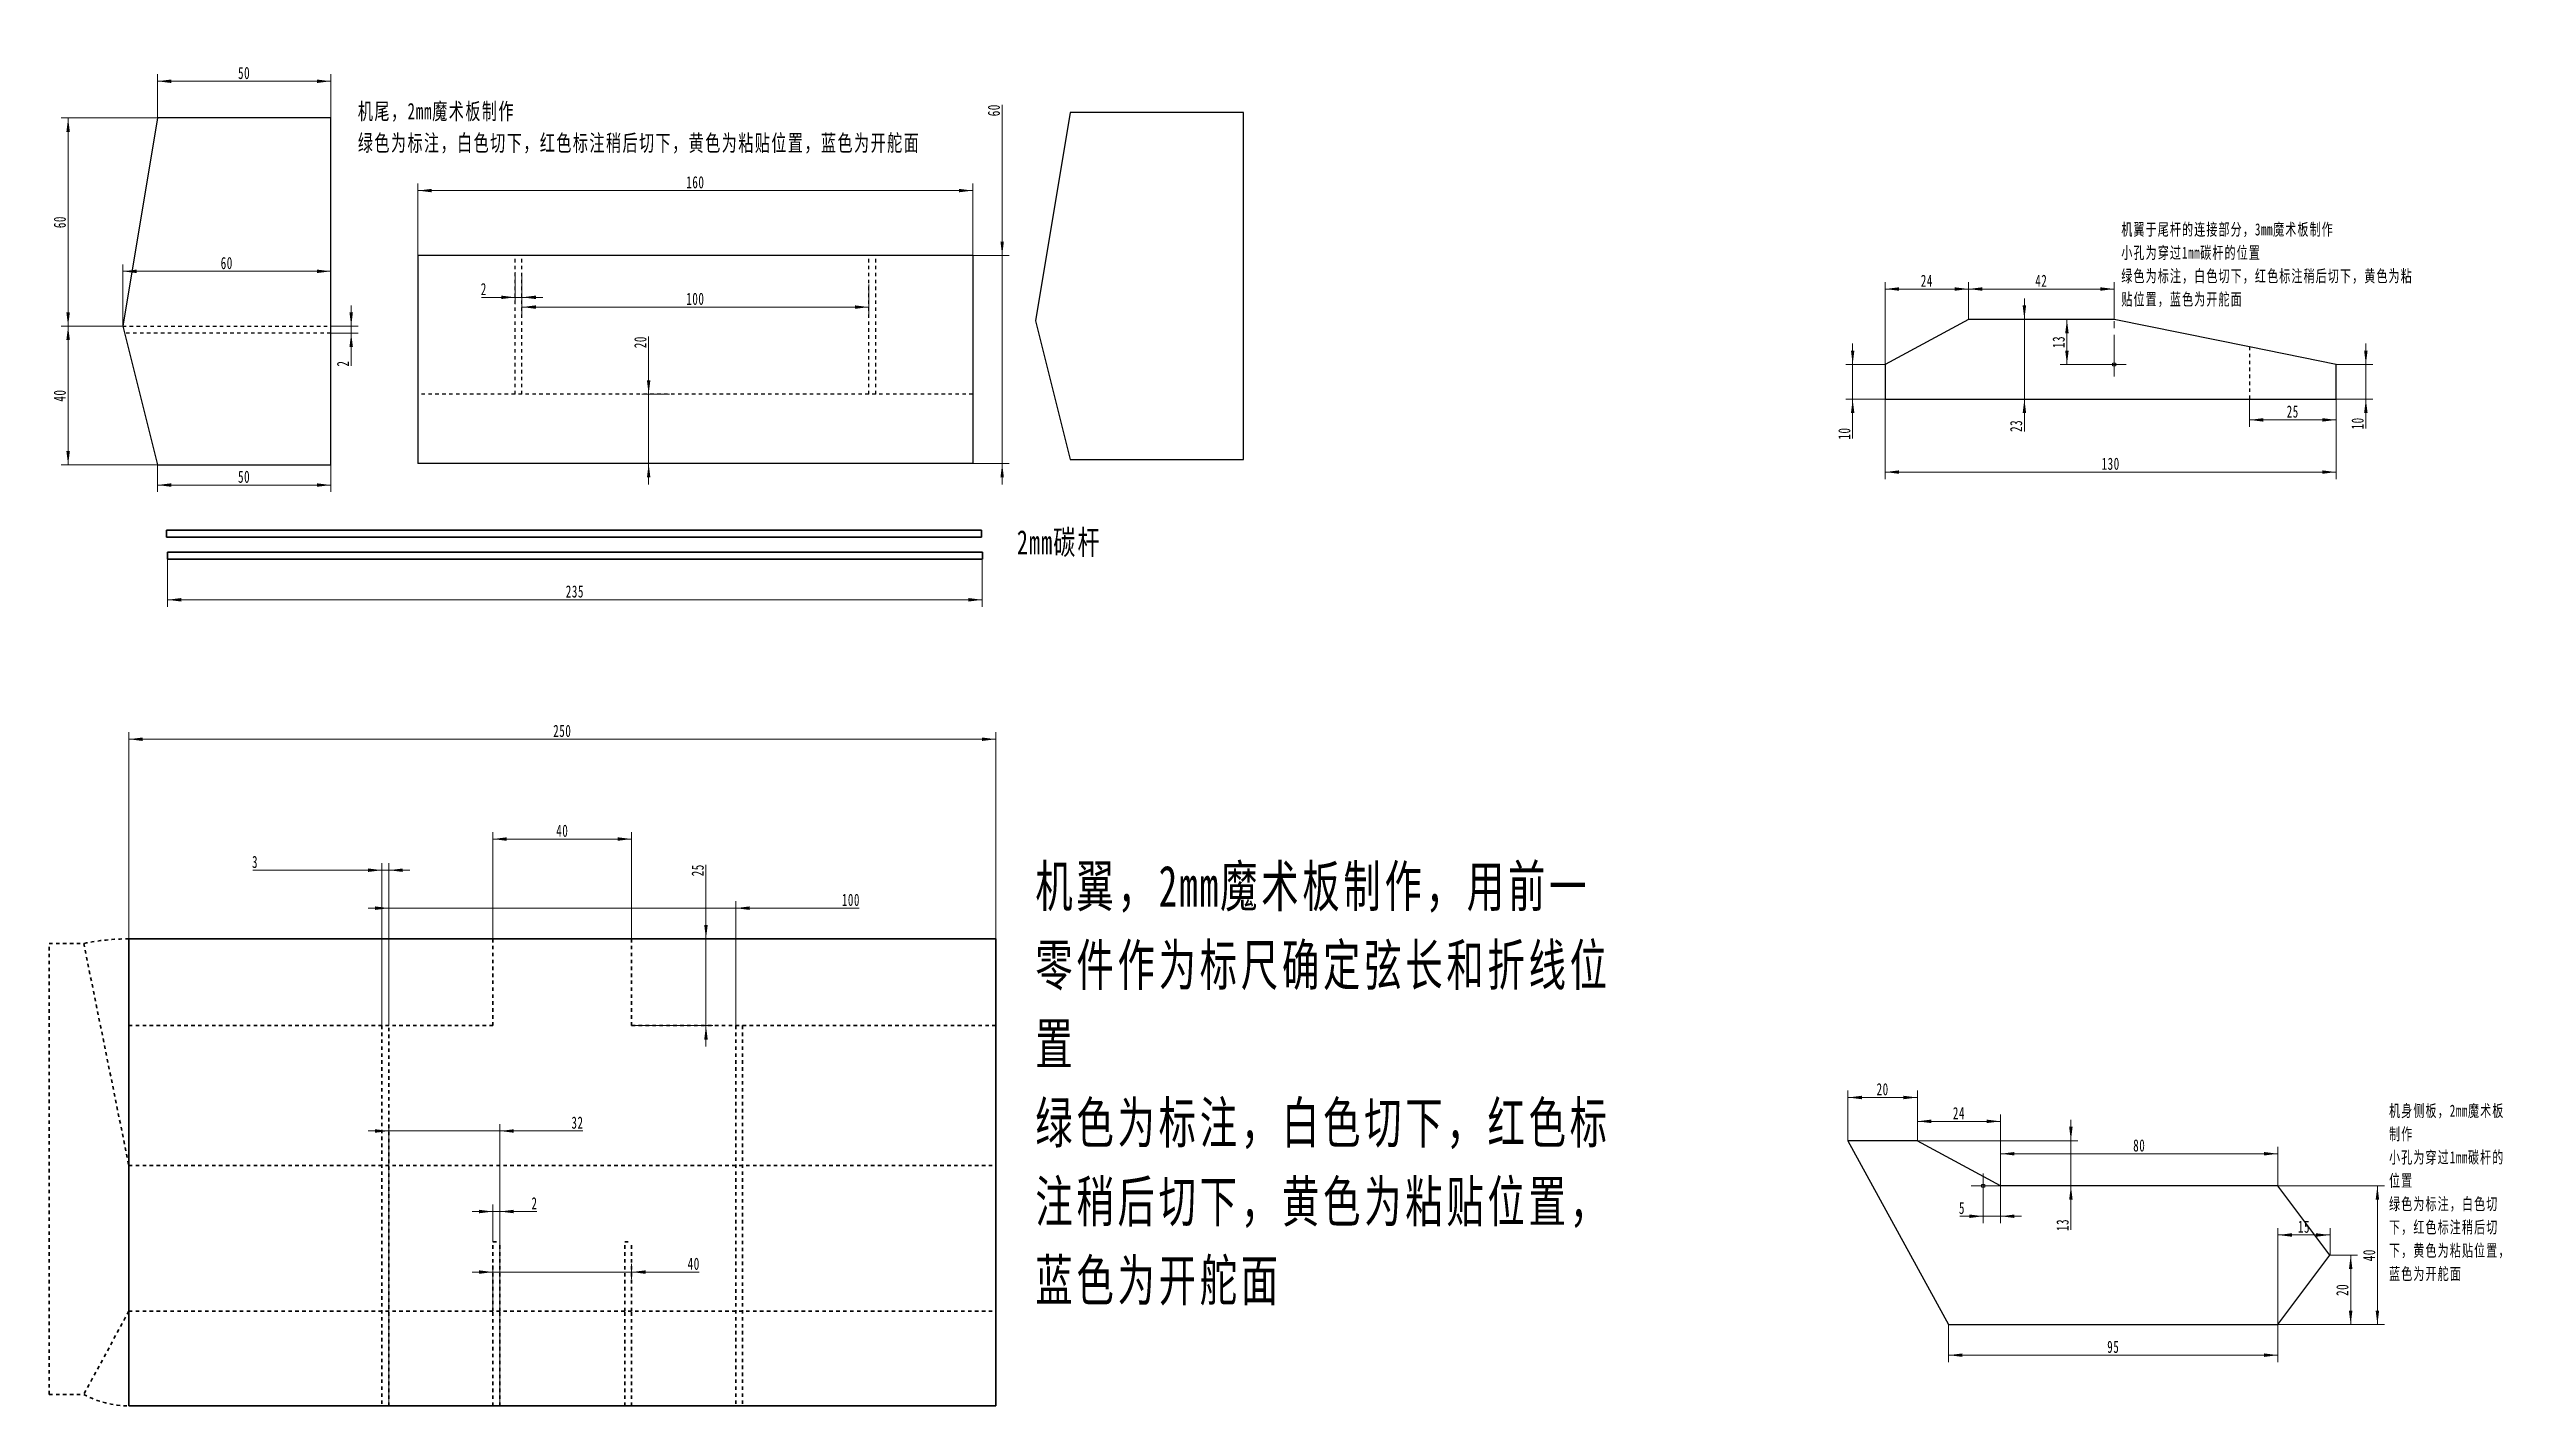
# Model space of a CAD drawing. Header units: millimetres. Extents: x 0 to 708, y 0 to 391.
import ezdxf

# ---------------------------------------------------------------- set-up
doc = ezdxf.new("R2010")
doc.units = ezdxf.units.MM
doc.linetypes.add('点画线', pattern=[18, 12, -2, 2, -2])
doc.linetypes.add('虚线', pattern=[2, 1, -1])
doc.layers.get('0').update_dxf_attribs({"lineweight": 35})
for name, color, linetype, lineweight in [('中心线层', 1, '点画线', 18), ('尺寸线层', 3, 'Continuous', 18), ('粗实线层', 7, 'Continuous', 35)]:
    doc.layers.add(name, color=color, linetype=linetype, lineweight=lineweight)
doc.styles.add('TitleStyle', font='', dxfattribs={"width": 0.667})
doc.styles.add('标准', font='', dxfattribs={"width": 0.667})
doc.styles.get('TitleStyle').set_extended_font_data('宋体')
doc.styles.get('标准').set_extended_font_data('宋体')
doc.dimstyles.new('标准', dxfattribs={"dimtxt": 3.5, "dimasz": 4, "dimexe": 2, "dimexo": 0, "dimtad": 1, "dimdsep": 46, "dimtxsty": '标准', "dimblk": '_CAXARROW', "dimcen": 0, "dimdle": 6, "dimazin": 2, "dimtfac": 0.707107, "dimtdec": 3, "dimtmove": 2, "dimatfit": 3, "dimfxl": 1, "dimfrac": 2, "dimtolj": 1, "dimarcsym": 1})

# ---------------------------------------------------------------- blocks, each defined once
blk = doc.blocks.new('*X2')
at = {"layer": '尺寸线层', "linetype": 'Continuous'}
for points in [[(23, 192.14), (27, 192.64), (27, 191.64)], [(273, 192.14), (269, 192.64), (269, 191.64)]]:
    blk.add_hatch(color=0, dxfattribs=at).paths.add_polyline_path(points, flags=0)
at = {"layer": '尺寸线层', "color": 0, "linetype": 'Continuous'}
for p, q in [((23, 134.6), (23, 194.14)), ((23, 192.14), (273, 192.14)), ((273, 134.6), (273, 194.14))]:
    blk.add_line(p, q, dxfattribs=at)
at = {"layer": '尺寸线层', "color": 0, "insert": (148, 194.52), "char_height": 3.5, "width": 10.0057, "attachment_point": 5, "line_spacing_factor": 1.15057, "style": '标准'}
blk.add_mtext('\\T1.1;250', dxfattribs=at)
blk = doc.blocks.new('_CAXARROW')
blk.add_hatch(color=0).paths.add_polyline_path([(0, 0), (-1, 0.125), (-1, -0.125)], flags=0)
blk = doc.blocks.new('*X3')
at = {"layer": '尺寸线层', "linetype": 'Continuous'}
for points in [[(128, 163.37), (132, 163.87), (132, 162.87)], [(168, 163.37), (164, 163.87), (164, 162.87)]]:
    blk.add_hatch(color=0, dxfattribs=at).paths.add_polyline_path(points, flags=0)
at = {"layer": '尺寸线层', "color": 0, "linetype": 'Continuous'}
for p, q in [((128, 134.6), (128, 165.37)), ((128, 163.37), (168, 163.37)), ((168, 134.6), (168, 165.37))]:
    blk.add_line(p, q, dxfattribs=at)
at = {"layer": '尺寸线层', "color": 0, "insert": (148, 165.75), "char_height": 3.5, "width": 7, "attachment_point": 5, "line_spacing_factor": 1.15057, "style": '标准'}
blk.add_mtext('\\T1.1;40', dxfattribs=at)
blk = doc.blocks.new('*X4')
at = {"layer": '尺寸线层', "linetype": 'Continuous'}
for points in [[(189.43, 134.6), (188.93, 138.6), (189.93, 138.6)], [(189.43, 109.6), (188.93, 105.6), (189.93, 105.6)]]:
    blk.add_hatch(color=0, dxfattribs=at).paths.add_polyline_path(points, flags=0)
at = {"layer": '尺寸线层', "color": 0, "linetype": 'Continuous'}
for p, q in [((189.43, 103.6), (189.43, 155.95)), ((168, 134.6), (191.43, 134.6)), ((168, 109.6), (191.43, 109.6))]:
    blk.add_line(p, q, dxfattribs=at)
at = {"layer": '尺寸线层', "color": 0, "insert": (187.06, 154.39), "char_height": 3.5, "width": 7, "attachment_point": 5, "rotation": 90, "line_spacing_factor": 1.15057, "style": '标准'}
blk.add_mtext('\\T1.1;25', dxfattribs=at)
blk = doc.blocks.new('*X5')
at = {"layer": '尺寸线层', "linetype": 'Continuous'}
for points in [[(98, 143.45), (94, 143.95), (94, 142.95)], [(198, 143.45), (202, 143.95), (202, 142.95)]]:
    blk.add_hatch(color=0, dxfattribs=at).paths.add_polyline_path(points, flags=0)
at = {"layer": '尺寸线层', "color": 0, "linetype": 'Continuous'}
for p, q in [((92, 143.45), (233.62, 143.45)), ((98, 109.6), (98, 145.45)), ((198, 109.6), (198, 145.45))]:
    blk.add_line(p, q, dxfattribs=at)
at = {"layer": '尺寸线层', "color": 0, "insert": (231.22, 145.83), "char_height": 3.5, "width": 9.5884, "attachment_point": 5, "line_spacing_factor": 1.15057, "style": '标准'}
blk.add_mtext('\\T1.1;100', dxfattribs=at)
blk = doc.blocks.new('*X6')
at = {"layer": '尺寸线层', "linetype": 'Continuous'}
for points in [[(96, 154.39), (92, 153.89), (92, 154.89)], [(98, 154.39), (102, 153.89), (102, 154.89)]]:
    blk.add_hatch(color=0, dxfattribs=at).paths.add_polyline_path(points, flags=0)
at = {"layer": '尺寸线层', "color": 0, "linetype": 'Continuous'}
for p, q in [((96, 109.6), (96, 156.39)), ((98, 109.6), (98, 156.39)), ((104, 154.39), (58.75, 154.39))]:
    blk.add_line(p, q, dxfattribs=at)
at = {"layer": '尺寸线层', "color": 0, "insert": (59.39, 156.76), "char_height": 3.5, "width": 7, "attachment_point": 5, "line_spacing_factor": 1.15057, "style": '标准'}
blk.add_mtext('\\T1.1;3', dxfattribs=at)
blk = doc.blocks.new('*X7')
at = {"layer": '尺寸线层', "color": 0, "lineweight": -2, "line_spacing_factor": 1.15057}
for s, insert, char_height, width, attachment_point, style in [('\\T1.3; ', (24.32, 0), 5, 100.8577, 2, 'TitleStyle'), ('\\T1.1;机翼，2mm魔术板制作，用前一零件作为标尺确定弦长和折线位置\\P绿色为标注，白色切下，红色标注稍后切下，黄色为粘贴位置，蓝色为开舵面', (0, -11.39), 3.5, 50.4288, 1, '标准')]:
    blk.add_mtext(s, dxfattribs=dict(at, insert=insert, char_height=char_height, width=width, attachment_point=attachment_point, style=style))
blk = doc.blocks.new('*X8')
at = {"layer": '尺寸线层', "linetype": 'Continuous'}
for points in [[(98, 79.23), (94, 79.73), (94, 78.73)], [(130, 79.23), (134, 79.73), (134, 78.73)]]:
    blk.add_hatch(color=0, dxfattribs=at).paths.add_polyline_path(points, flags=0)
at = {"layer": '尺寸线层', "color": 0, "linetype": 'Continuous'}
for p, q in [((92, 79.23), (153.93, 79.23)), ((98, 0), (98, 81.23)), ((130, 0), (130, 81.23))]:
    blk.add_line(p, q, dxfattribs=at)
at = {"layer": '尺寸线层', "color": 0, "insert": (152.38, 81.61), "char_height": 3.5, "width": 7, "attachment_point": 5, "line_spacing_factor": 1.15057, "style": '标准'}
blk.add_mtext('\\T1.1;32', dxfattribs=at)
blk = doc.blocks.new('*X9')
at = {"layer": '尺寸线层', "linetype": 'Continuous'}
for points in [[(128, 56.02), (124, 56.52), (124, 55.52)], [(130, 56.02), (134, 56.52), (134, 55.52)]]:
    blk.add_hatch(color=0, dxfattribs=at).paths.add_polyline_path(points, flags=0)
at = {"layer": '尺寸线层', "color": 0, "linetype": 'Continuous'}
for p, q in [((128, 47.29), (128, 58.02)), ((130, 47.29), (130, 58.02)), ((122, 56.02), (140.64, 56.02))]:
    blk.add_line(p, q, dxfattribs=at)
at = {"layer": '尺寸线层', "color": 0, "insert": (139.99, 58.39), "char_height": 3.5, "width": 7, "attachment_point": 5, "line_spacing_factor": 1.15057, "style": '标准'}
blk.add_mtext('\\T1.1;2', dxfattribs=at)
blk = doc.blocks.new('*X10')
at = {"layer": '尺寸线层', "linetype": 'Continuous'}
for points in [[(128, 38.57), (124, 39.07), (124, 38.07)], [(168, 38.57), (172, 39.07), (172, 38.07)]]:
    blk.add_hatch(color=0, dxfattribs=at).paths.add_polyline_path(points, flags=0)
at = {"layer": '尺寸线层', "color": 0, "linetype": 'Continuous'}
for p, q in [((122, 38.57), (187.51, 38.57)), ((128, 27.29), (128, 40.57)), ((168, 40.92), (168, 36.57))]:
    blk.add_line(p, q, dxfattribs=at)
at = {"layer": '尺寸线层', "color": 0, "insert": (185.9, 40.95), "char_height": 3.5, "width": 7, "attachment_point": 5, "line_spacing_factor": 1.15057, "style": '标准'}
blk.add_mtext('\\T1.1;40', dxfattribs=at)
blk = doc.blocks.new('*X11')
at = {"layer": '尺寸线层', "linetype": 'Continuous'}
for points in [[(21.24, 327), (25.24, 326.5), (25.24, 327.5)], [(81.24, 327), (77.24, 326.5), (77.24, 327.5)]]:
    blk.add_hatch(color=0, dxfattribs=at).paths.add_polyline_path(points, flags=0)
at = {"layer": '尺寸线层', "color": 0, "linetype": 'Continuous'}
for p, q in [((21.24, 311.19), (21.24, 329)), ((81.24, 327), (21.24, 327)), ((81.24, 314.61), (81.24, 329))]:
    blk.add_line(p, q, dxfattribs=at)
at = {"layer": '尺寸线层', "color": 0, "insert": (51.24, 329.37), "char_height": 3.5, "width": 7, "attachment_point": 5, "line_spacing_factor": 1.15057, "style": '标准'}
blk.add_mtext('\\T1.1;60', dxfattribs=at)
blk = doc.blocks.new('*X12')
at = {"layer": '尺寸线层', "linetype": 'Continuous'}
for points in [[(31.24, 381.78), (35.24, 381.28), (35.24, 382.28)], [(81.24, 381.78), (77.24, 381.28), (77.24, 382.28)]]:
    blk.add_hatch(color=0, dxfattribs=at).paths.add_polyline_path(points, flags=0)
at = {"layer": '尺寸线层', "color": 0, "linetype": 'Continuous'}
for p, q in [((31.24, 371.19), (31.24, 383.78)), ((81.24, 371.19), (81.24, 383.78)), ((81.24, 381.78), (31.24, 381.78))]:
    blk.add_line(p, q, dxfattribs=at)
at = {"layer": '尺寸线层', "color": 0, "insert": (56.24, 384.15), "char_height": 3.5, "width": 7, "attachment_point": 5, "line_spacing_factor": 1.15057, "style": '标准'}
blk.add_mtext('\\T1.1;50', dxfattribs=at)
blk = doc.blocks.new('*X13')
at = {"layer": '尺寸线层', "linetype": 'Continuous'}
for points in [[(31.24, 265.4), (35.24, 265.9), (35.24, 264.9)], [(81.24, 265.4), (77.24, 265.9), (77.24, 264.9)]]:
    blk.add_hatch(color=0, dxfattribs=at).paths.add_polyline_path(points, flags=0)
at = {"layer": '尺寸线层', "color": 0, "linetype": 'Continuous'}
for p, q in [((31.24, 271.19), (31.24, 263.4)), ((81.24, 271.19), (81.24, 263.4)), ((31.24, 265.4), (81.24, 265.4))]:
    blk.add_line(p, q, dxfattribs=at)
at = {"layer": '尺寸线层', "color": 0, "insert": (56.24, 267.77), "char_height": 3.5, "width": 7, "attachment_point": 5, "line_spacing_factor": 1.15057, "style": '标准'}
blk.add_mtext('\\T1.1;50', dxfattribs=at)
blk = doc.blocks.new('*X14')
at = {"layer": '尺寸线层', "linetype": 'Continuous'}
for points in [[(5.49, 311.19), (4.99, 307.19), (5.99, 307.19)], [(5.49, 271.19), (4.99, 275.19), (5.99, 275.19)]]:
    blk.add_hatch(color=0, dxfattribs=at).paths.add_polyline_path(points, flags=0)
at = {"layer": '尺寸线层', "color": 0, "linetype": 'Continuous'}
for p, q in [((21.24, 311.19), (3.49, 311.19)), ((5.49, 271.19), (5.49, 311.19)), ((81.24, 271.19), (3.49, 271.19))]:
    blk.add_line(p, q, dxfattribs=at)
at = {"layer": '尺寸线层', "color": 0, "insert": (3.11, 291.19), "char_height": 3.5, "width": 7, "attachment_point": 5, "rotation": 90, "line_spacing_factor": 1.15057, "style": '标准'}
blk.add_mtext('\\T1.1;40', dxfattribs=at)
blk = doc.blocks.new('*X15')
at = {"layer": '尺寸线层', "linetype": 'Continuous'}
for points in [[(5.49, 371.19), (5.99, 367.19), (4.99, 367.19)], [(5.49, 311.19), (5.99, 315.19), (4.99, 315.19)]]:
    blk.add_hatch(color=0, dxfattribs=at).paths.add_polyline_path(points, flags=0)
at = {"layer": '尺寸线层', "color": 0, "linetype": 'Continuous'}
for p, q in [((31.24, 371.19), (3.49, 371.19)), ((5.49, 371.19), (5.49, 311.19)), ((21.24, 311.19), (3.49, 311.19))]:
    blk.add_line(p, q, dxfattribs=at)
at = {"layer": '尺寸线层', "color": 0, "insert": (3.11, 341.19), "char_height": 3.5, "width": 7, "attachment_point": 5, "rotation": 90, "line_spacing_factor": 1.15057, "style": '标准'}
blk.add_mtext('\\T1.1;60', dxfattribs=at)
blk = doc.blocks.new('*X16')
at = {"layer": '尺寸线层', "linetype": 'Continuous'}
for points in [[(106.37, 350.27), (110.37, 349.77), (110.37, 350.77)], [(266.37, 350.27), (262.37, 349.77), (262.37, 350.77)]]:
    blk.add_hatch(color=0, dxfattribs=at).paths.add_polyline_path(points, flags=0)
at = {"layer": '尺寸线层', "color": 0, "linetype": 'Continuous'}
for p, q in [((106.37, 331.58), (106.37, 352.27)), ((266.37, 350.27), (106.37, 350.27)), ((266.37, 331.58), (266.37, 352.27))]:
    blk.add_line(p, q, dxfattribs=at)
at = {"layer": '尺寸线层', "color": 0, "insert": (186.37, 352.65), "char_height": 3.5, "width": 9.5884, "attachment_point": 5, "line_spacing_factor": 1.15057, "style": '标准'}
blk.add_mtext('\\T1.1;160', dxfattribs=at)
blk = doc.blocks.new('*X17')
at = {"layer": '尺寸线层', "linetype": 'Continuous'}
for points in [[(274.84, 331.58), (275.34, 335.58), (274.34, 335.58)], [(274.84, 271.58), (275.34, 267.58), (274.34, 267.58)]]:
    blk.add_hatch(color=0, dxfattribs=at).paths.add_polyline_path(points, flags=0)
at = {"layer": '尺寸线层', "color": 0, "linetype": 'Continuous'}
for p, q in [((274.84, 375.03), (274.84, 265.58)), ((188.51, 331.58), (276.84, 331.58)), ((191.12, 271.58), (276.84, 271.58))]:
    blk.add_line(p, q, dxfattribs=at)
at = {"layer": '尺寸线层', "color": 0, "insert": (272.46, 373.44), "char_height": 3.5, "width": 7, "attachment_point": 5, "rotation": 90, "line_spacing_factor": 1.15057, "style": '标准'}
blk.add_mtext('\\T1.1;60', dxfattribs=at)
blk = doc.blocks.new('*X18')
at = {"layer": '尺寸线层', "linetype": 'Continuous'}
for points in [[(172.9, 291.58), (173.4, 295.58), (172.4, 295.58)], [(172.9, 271.58), (173.4, 267.58), (172.4, 267.58)]]:
    blk.add_hatch(color=0, dxfattribs=at).paths.add_polyline_path(points, flags=0)
at = {"layer": '尺寸线层', "color": 0, "linetype": 'Continuous'}
for p, q in [((172.9, 308.17), (172.9, 265.58)), ((178.88, 291.58), (170.9, 291.58)), ((170.55, 271.58), (174.9, 271.58))]:
    blk.add_line(p, q, dxfattribs=at)
at = {"layer": '尺寸线层', "color": 0, "insert": (170.52, 306.59), "char_height": 3.5, "width": 7, "attachment_point": 5, "rotation": 90, "line_spacing_factor": 1.15057, "style": '标准'}
blk.add_mtext('\\T1.1;20', dxfattribs=at)
blk = doc.blocks.new('*X19')
at = {"layer": '尺寸线层', "linetype": 'Continuous'}
for points in [[(34.12, 232.33), (38.12, 232.83), (38.12, 231.83)], [(269.12, 232.33), (265.12, 232.83), (265.12, 231.83)]]:
    blk.add_hatch(color=0, dxfattribs=at).paths.add_polyline_path(points, flags=0)
at = {"layer": '尺寸线层', "color": 0, "linetype": 'Continuous'}
for p, q in [((34.12, 244.05), (34.12, 230.33)), ((269.12, 244.05), (269.12, 230.33)), ((34.12, 232.33), (269.12, 232.33))]:
    blk.add_line(p, q, dxfattribs=at)
at = {"layer": '尺寸线层', "color": 0, "insert": (151.62, 234.71), "char_height": 3.5, "width": 9.9275, "attachment_point": 5, "line_spacing_factor": 1.15057, "style": '标准'}
blk.add_mtext('\\T1.1;235', dxfattribs=at)
blk = doc.blocks.new('*X20')
at = {"layer": '尺寸线层', "linetype": 'Continuous'}
for points in [[(136.37, 316.69), (140.37, 317.19), (140.37, 316.19)], [(236.37, 316.69), (232.37, 317.19), (232.37, 316.19)]]:
    blk.add_hatch(color=0, dxfattribs=at).paths.add_polyline_path(points, flags=0)
at = {"layer": '尺寸线层', "color": 0, "linetype": 'Continuous'}
for p, q in [((136.37, 319.68), (136.37, 314.69)), ((236.37, 323.19), (236.37, 314.69)), ((136.37, 316.69), (236.37, 316.69))]:
    blk.add_line(p, q, dxfattribs=at)
at = {"layer": '尺寸线层', "color": 0, "insert": (186.37, 319.06), "char_height": 3.5, "width": 9.5884, "attachment_point": 5, "line_spacing_factor": 1.15057, "style": '标准'}
blk.add_mtext('\\T1.1;100', dxfattribs=at)
blk = doc.blocks.new('*X21')
at = {"layer": '尺寸线层', "linetype": 'Continuous'}
for points in [[(134.37, 319.5), (130.37, 320), (130.37, 319)], [(136.37, 319.5), (140.37, 320), (140.37, 319)]]:
    blk.add_hatch(color=0, dxfattribs=at).paths.add_polyline_path(points, flags=0)
at = {"layer": '尺寸线层', "color": 0, "linetype": 'Continuous'}
for p, q in [((134.37, 326.79), (134.37, 317.5)), ((136.37, 326.27), (136.37, 317.5)), ((124.73, 319.5), (142.37, 319.5))]:
    blk.add_line(p, q, dxfattribs=at)
at = {"layer": '尺寸线层', "color": 0, "insert": (125.37, 321.88), "char_height": 3.5, "width": 7, "attachment_point": 5, "line_spacing_factor": 1.15057, "style": '标准'}
blk.add_mtext('\\T1.1;2', dxfattribs=at)
blk = doc.blocks.new('*X22')
at = {"layer": '尺寸线层', "color": 0, "lineweight": -2, "line_spacing_factor": 1.15057}
for s, insert, char_height, width, attachment_point, style in [('\\T1.3; ', (59.36, 0), 5, 632.6563, 2, 'TitleStyle'), ('\\T1.1;机尾，2mm魔术板制作\\P绿色为标注，白色切下，红色标注稍后切下，黄色为粘贴位置，蓝色为开舵面', (0, -11.39), 3.5, 316.3281, 1, '标准')]:
    blk.add_mtext(s, dxfattribs=dict(at, insert=insert, char_height=char_height, width=width, attachment_point=attachment_point, style=style))
blk = doc.blocks.new('*X23')
at = {"layer": '尺寸线层', "linetype": 'Continuous'}
for points in [[(87.12, 311.19), (87.62, 315.19), (86.62, 315.19)], [(87.12, 309.19), (87.62, 305.19), (86.62, 305.19)]]:
    blk.add_hatch(color=0, dxfattribs=at).paths.add_polyline_path(points, flags=0)
at = {"layer": '尺寸线层', "color": 0, "linetype": 'Continuous'}
for p, q in [((87.12, 317.19), (87.12, 299.77)), ((81.24, 311.19), (89.12, 311.19)), ((81.24, 309.19), (89.12, 309.19))]:
    blk.add_line(p, q, dxfattribs=at)
at = {"layer": '尺寸线层', "color": 0, "insert": (84.75, 300.42), "char_height": 3.5, "width": 7, "attachment_point": 5, "rotation": 90, "line_spacing_factor": 1.15057, "style": '标准'}
blk.add_mtext('\\T1.1;2', dxfattribs=at)
blk = doc.blocks.new('*X24')
at = {"layer": '尺寸线层', "linetype": 'Continuous'}
for points in [[(547.75, 14.62), (551.75, 15.12), (551.75, 14.12)], [(642.75, 14.62), (638.75, 15.12), (638.75, 14.12)]]:
    blk.add_hatch(color=0, dxfattribs=at).paths.add_polyline_path(points, flags=0)
at = {"layer": '尺寸线层', "color": 0, "linetype": 'Continuous'}
for p, q in [((547.75, 23.44), (547.75, 12.62)), ((642.75, 23.44), (642.75, 12.62)), ((547.75, 14.62), (642.75, 14.62))]:
    blk.add_line(p, q, dxfattribs=at)
at = {"layer": '尺寸线层', "color": 0, "insert": (595.25, 17), "char_height": 3.5, "width": 7, "attachment_point": 5, "line_spacing_factor": 1.15057, "style": '标准'}
blk.add_mtext('\\T1.1;95', dxfattribs=at)
blk = doc.blocks.new('*X25')
at = {"layer": '尺寸线层', "linetype": 'Continuous'}
for points in [[(671.42, 63.44), (670.92, 59.44), (671.92, 59.44)], [(671.42, 23.44), (670.92, 27.44), (671.92, 27.44)]]:
    blk.add_hatch(color=0, dxfattribs=at).paths.add_polyline_path(points, flags=0)
at = {"layer": '尺寸线层', "color": 0, "linetype": 'Continuous'}
for p, q in [((642.75, 63.44), (673.42, 63.44)), ((671.42, 23.44), (671.42, 63.44)), ((642.75, 23.44), (673.42, 23.44))]:
    blk.add_line(p, q, dxfattribs=at)
at = {"layer": '尺寸线层', "color": 0, "insert": (669.05, 43.44), "char_height": 3.5, "width": 7, "attachment_point": 5, "rotation": 90, "line_spacing_factor": 1.15057, "style": '标准'}
blk.add_mtext('\\T1.1;40', dxfattribs=at)
blk = doc.blocks.new('*X26')
at = {"layer": '尺寸线层', "linetype": 'Continuous'}
for points in [[(663.71, 43.44), (663.21, 39.44), (664.21, 39.44)], [(663.71, 23.44), (663.21, 27.44), (664.21, 27.44)]]:
    blk.add_hatch(color=0, dxfattribs=at).paths.add_polyline_path(points, flags=0)
at = {"layer": '尺寸线层', "color": 0, "linetype": 'Continuous'}
for p, q in [((657.75, 43.44), (665.71, 43.44)), ((663.71, 23.44), (663.71, 43.44)), ((642.75, 23.44), (665.71, 23.44))]:
    blk.add_line(p, q, dxfattribs=at)
at = {"layer": '尺寸线层', "color": 0, "insert": (661.33, 33.44), "char_height": 3.5, "width": 7, "attachment_point": 5, "rotation": 90, "line_spacing_factor": 1.15057, "style": '标准'}
blk.add_mtext('\\T1.1;20', dxfattribs=at)
blk = doc.blocks.new('*X27')
at = {"layer": '尺寸线层', "linetype": 'Continuous'}
for points in [[(642.75, 49.26), (646.75, 48.76), (646.75, 49.76)], [(657.75, 49.26), (653.75, 48.76), (653.75, 49.76)]]:
    blk.add_hatch(color=0, dxfattribs=at).paths.add_polyline_path(points, flags=0)
at = {"layer": '尺寸线层', "color": 0, "linetype": 'Continuous'}
for p, q in [((642.75, 23.44), (642.75, 51.26)), ((657.75, 43.44), (657.75, 51.26)), ((657.75, 49.26), (642.75, 49.26))]:
    blk.add_line(p, q, dxfattribs=at)
at = {"layer": '尺寸线层', "color": 0, "insert": (650.25, 51.63), "char_height": 3.5, "width": 7, "attachment_point": 5, "line_spacing_factor": 1.15057, "style": '标准'}
blk.add_mtext('\\T1.1;15', dxfattribs=at)
blk = doc.blocks.new('*X28')
at = {"layer": '尺寸线层', "linetype": 'Continuous'}
for points in [[(562.75, 72.67), (566.75, 72.17), (566.75, 73.17)], [(642.75, 72.67), (638.75, 72.17), (638.75, 73.17)]]:
    blk.add_hatch(color=0, dxfattribs=at).paths.add_polyline_path(points, flags=0)
at = {"layer": '尺寸线层', "color": 0, "linetype": 'Continuous'}
for p, q in [((562.75, 63.44), (562.75, 74.67)), ((642.75, 72.67), (562.75, 72.67)), ((642.75, 63.44), (642.75, 74.67))]:
    blk.add_line(p, q, dxfattribs=at)
at = {"layer": '尺寸线层', "color": 0, "insert": (602.75, 75.05), "char_height": 3.5, "width": 7, "attachment_point": 5, "line_spacing_factor": 1.15057, "style": '标准'}
blk.add_mtext('\\T1.1;80', dxfattribs=at)
blk = doc.blocks.new('*X29')
at = {"layer": '尺寸线层', "linetype": 'Continuous'}
for points in [[(538.75, 82.01), (542.75, 82.51), (542.75, 81.51)], [(562.75, 82.01), (558.75, 82.51), (558.75, 81.51)]]:
    blk.add_hatch(color=0, dxfattribs=at).paths.add_polyline_path(points, flags=0)
at = {"layer": '尺寸线层', "color": 0, "linetype": 'Continuous'}
for p, q in [((538.75, 76.44), (538.75, 84.01)), ((538.75, 82.01), (562.75, 82.01)), ((562.75, 63.44), (562.75, 84.01))]:
    blk.add_line(p, q, dxfattribs=at)
at = {"layer": '尺寸线层', "color": 0, "insert": (550.75, 84.38), "char_height": 3.5, "width": 7, "attachment_point": 5, "line_spacing_factor": 1.15057, "style": '标准'}
blk.add_mtext('\\T1.1;24', dxfattribs=at)
blk = doc.blocks.new('*X30')
at = {"layer": '尺寸线层', "linetype": 'Continuous'}
for points in [[(583.03, 76.44), (583.53, 80.44), (582.53, 80.44)], [(583.03, 63.44), (583.53, 59.44), (582.53, 59.44)]]:
    blk.add_hatch(color=0, dxfattribs=at).paths.add_polyline_path(points, flags=0)
at = {"layer": '尺寸线层', "color": 0, "linetype": 'Continuous'}
for p, q in [((583.03, 82.44), (583.03, 50.7)), ((538.75, 76.44), (585.03, 76.44)), ((564.28, 63.44), (585.03, 63.44))]:
    blk.add_line(p, q, dxfattribs=at)
at = {"layer": '尺寸线层', "color": 0, "insert": (580.65, 52.16), "char_height": 3.5, "width": 7, "attachment_point": 5, "rotation": 90, "line_spacing_factor": 1.15057, "style": '标准'}
blk.add_mtext('\\T1.1;13', dxfattribs=at)
blk = doc.blocks.new('*X31')
at = {"layer": '尺寸线层', "linetype": 'Continuous'}
for points in [[(518.75, 88.88), (522.75, 88.38), (522.75, 89.38)], [(538.75, 88.88), (534.75, 88.38), (534.75, 89.38)]]:
    blk.add_hatch(color=0, dxfattribs=at).paths.add_polyline_path(points, flags=0)
at = {"layer": '尺寸线层', "color": 0, "linetype": 'Continuous'}
for p, q in [((518.75, 76.44), (518.75, 90.88)), ((538.75, 88.88), (518.75, 88.88)), ((538.75, 76.44), (538.75, 90.88))]:
    blk.add_line(p, q, dxfattribs=at)
at = {"layer": '尺寸线层', "color": 0, "insert": (528.75, 91.25), "char_height": 3.5, "width": 7, "attachment_point": 5, "line_spacing_factor": 1.15057, "style": '标准'}
blk.add_mtext('\\T1.1;20', dxfattribs=at)
blk = doc.blocks.new('*X32')
at = {"layer": '尺寸线层', "linetype": 'Continuous'}
for points in [[(557.75, 54.66), (553.75, 55.16), (553.75, 54.16)], [(562.75, 54.66), (566.75, 55.16), (566.75, 54.16)]]:
    blk.add_hatch(color=0, dxfattribs=at).paths.add_polyline_path(points, flags=0)
at = {"layer": '尺寸线层', "color": 0, "linetype": 'Continuous'}
for p, q in [((557.75, 59.94), (557.75, 52.66)), ((562.75, 63.44), (562.75, 52.66)), ((550.98, 54.66), (568.75, 54.66))]:
    blk.add_line(p, q, dxfattribs=at)
at = {"layer": '尺寸线层', "color": 0, "insert": (551.62, 57.03), "char_height": 3.5, "width": 7, "attachment_point": 5, "line_spacing_factor": 1.15057, "style": '标准'}
blk.add_mtext('\\T1.1;5', dxfattribs=at)
blk = doc.blocks.new('*X33')
at = {"layer": '尺寸线层', "color": 0, "lineweight": -2, "line_spacing_factor": 1.15057}
for s, insert, char_height, width, attachment_point, style in [('\\T1.3; ', (16.56, 0), 5, 70.1216, 2, 'TitleStyle'), ('\\T1.1;机身侧板，2mm魔术板制作\\P小孔为穿过1mm碳杆的位置\\P绿色为标注，白色切下，红色标注稍后切下，黄色为粘贴位置，蓝色为开舵面', (0, -11.39), 3.5, 35.0608, 1, '标准')]:
    blk.add_mtext(s, dxfattribs=dict(at, insert=insert, char_height=char_height, width=width, attachment_point=attachment_point, style=style))
blk = doc.blocks.new('*X34')
at = {"layer": '尺寸线层', "linetype": 'Continuous'}
for points in [[(520.1, 300.15), (520.6, 304.15), (519.6, 304.15)], [(520.1, 290.15), (520.6, 286.15), (519.6, 286.15)]]:
    blk.add_hatch(color=0, dxfattribs=at).paths.add_polyline_path(points, flags=0)
at = {"layer": '尺寸线层', "color": 0, "linetype": 'Continuous'}
for p, q in [((520.1, 306.15), (520.1, 278.77)), ((529.5, 300.15), (518.1, 300.15)), ((529.5, 290.15), (518.1, 290.15))]:
    blk.add_line(p, q, dxfattribs=at)
at = {"layer": '尺寸线层', "color": 0, "insert": (517.72, 280.25), "char_height": 3.5, "width": 7, "attachment_point": 5, "rotation": 90, "line_spacing_factor": 1.15057, "style": '标准'}
blk.add_mtext('\\T1.1;10', dxfattribs=at)
blk = doc.blocks.new('*X35')
at = {"layer": '尺寸线层', "linetype": 'Continuous'}
for points in [[(529.5, 269.14), (533.5, 269.64), (533.5, 268.64)], [(659.5, 269.14), (655.5, 269.64), (655.5, 268.64)]]:
    blk.add_hatch(color=0, dxfattribs=at).paths.add_polyline_path(points, flags=0)
at = {"layer": '尺寸线层', "color": 0, "linetype": 'Continuous'}
for p, q in [((529.5, 290.15), (529.5, 267.14)), ((659.5, 290.15), (659.5, 267.14)), ((529.5, 269.14), (659.5, 269.14))]:
    blk.add_line(p, q, dxfattribs=at)
at = {"layer": '尺寸线层', "color": 0, "insert": (594.5, 271.52), "char_height": 3.5, "width": 9.5884, "attachment_point": 5, "line_spacing_factor": 1.15057, "style": '标准'}
blk.add_mtext('\\T1.1;130', dxfattribs=at)
blk = doc.blocks.new('*X36')
at = {"layer": '尺寸线层', "linetype": 'Continuous'}
for points in [[(634.5, 284.18), (638.5, 284.68), (638.5, 283.68)], [(659.5, 284.18), (655.5, 284.68), (655.5, 283.68)]]:
    blk.add_hatch(color=0, dxfattribs=at).paths.add_polyline_path(points, flags=0)
at = {"layer": '尺寸线层', "color": 0, "linetype": 'Continuous'}
for p, q in [((634.5, 290.15), (634.5, 282.18)), ((659.5, 290.15), (659.5, 282.18)), ((634.5, 284.18), (659.5, 284.18))]:
    blk.add_line(p, q, dxfattribs=at)
at = {"layer": '尺寸线层', "color": 0, "insert": (647, 286.56), "char_height": 3.5, "width": 7, "attachment_point": 5, "line_spacing_factor": 1.15057, "style": '标准'}
blk.add_mtext('\\T1.1;25', dxfattribs=at)
blk = doc.blocks.new('*X37')
at = {"layer": '尺寸线层', "linetype": 'Continuous'}
for points in [[(529.5, 321.9), (533.5, 321.4), (533.5, 322.4)], [(553.5, 321.9), (549.5, 321.4), (549.5, 322.4)]]:
    blk.add_hatch(color=0, dxfattribs=at).paths.add_polyline_path(points, flags=0)
at = {"layer": '尺寸线层', "color": 0, "linetype": 'Continuous'}
for p, q in [((529.5, 300.15), (529.5, 323.9)), ((553.5, 321.9), (529.5, 321.9)), ((553.5, 313.15), (553.5, 323.9))]:
    blk.add_line(p, q, dxfattribs=at)
at = {"layer": '尺寸线层', "color": 0, "insert": (541.5, 324.28), "char_height": 3.5, "width": 7, "attachment_point": 5, "line_spacing_factor": 1.15057, "style": '标准'}
blk.add_mtext('\\T1.1;24', dxfattribs=at)
blk = doc.blocks.new('*X38')
at = {"layer": '尺寸线层', "linetype": 'Continuous'}
for points in [[(553.5, 321.9), (557.5, 321.4), (557.5, 322.4)], [(595.5, 321.9), (591.5, 321.4), (591.5, 322.4)]]:
    blk.add_hatch(color=0, dxfattribs=at).paths.add_polyline_path(points, flags=0)
at = {"layer": '尺寸线层', "color": 0, "linetype": 'Continuous'}
for p, q in [((553.5, 313.15), (553.5, 323.9)), ((595.5, 321.9), (553.5, 321.9)), ((595.5, 313.15), (595.5, 323.9))]:
    blk.add_line(p, q, dxfattribs=at)
at = {"layer": '尺寸线层', "color": 0, "insert": (574.5, 324.28), "char_height": 3.5, "width": 7, "attachment_point": 5, "line_spacing_factor": 1.15057, "style": '标准'}
blk.add_mtext('\\T1.1;42', dxfattribs=at)
blk = doc.blocks.new('*X39')
at = {"layer": '尺寸线层', "linetype": 'Continuous'}
for points in [[(569.62, 313.15), (570.12, 317.15), (569.12, 317.15)], [(569.62, 290.15), (570.12, 286.15), (569.12, 286.15)]]:
    blk.add_hatch(color=0, dxfattribs=at).paths.add_polyline_path(points, flags=0)
at = {"layer": '尺寸线层', "color": 0, "linetype": 'Continuous'}
for p, q in [((569.62, 319.15), (569.62, 280.88)), ((564.18, 313.15), (571.62, 313.15)), ((560.94, 290.15), (571.62, 290.15))]:
    blk.add_line(p, q, dxfattribs=at)
at = {"layer": '尺寸线层', "color": 0, "insert": (567.25, 282.45), "char_height": 3.5, "width": 7, "attachment_point": 5, "rotation": 90, "line_spacing_factor": 1.15057, "style": '标准'}
blk.add_mtext('\\T1.1;23', dxfattribs=at)
blk = doc.blocks.new('*X40')
at = {"layer": '尺寸线层', "linetype": 'Continuous'}
for points in [[(668.09, 300.15), (667.59, 304.15), (668.59, 304.15)], [(668.09, 290.15), (667.59, 286.15), (668.59, 286.15)]]:
    blk.add_hatch(color=0, dxfattribs=at).paths.add_polyline_path(points, flags=0)
at = {"layer": '尺寸线层', "color": 0, "linetype": 'Continuous'}
for p, q in [((668.09, 281.7), (668.09, 306.15)), ((659.5, 300.15), (670.09, 300.15)), ((659.5, 290.15), (670.09, 290.15))]:
    blk.add_line(p, q, dxfattribs=at)
at = {"layer": '尺寸线层', "color": 0, "insert": (665.72, 283.17), "char_height": 3.5, "width": 7, "attachment_point": 5, "rotation": 90, "line_spacing_factor": 1.15057, "style": '标准'}
blk.add_mtext('\\T1.1;10', dxfattribs=at)
blk = doc.blocks.new('*X41')
at = {"layer": '尺寸线层', "linetype": 'Continuous'}
for points in [[(581.89, 313.15), (582.39, 309.15), (581.39, 309.15)], [(581.89, 300.15), (582.39, 304.15), (581.39, 304.15)]]:
    blk.add_hatch(color=0, dxfattribs=at).paths.add_polyline_path(points, flags=0)
at = {"layer": '尺寸线层', "color": 0, "linetype": 'Continuous'}
for p, q in [((591.77, 313.15), (579.89, 313.15)), ((581.89, 313.15), (581.89, 300.15)), ((592, 300.15), (579.89, 300.15))]:
    blk.add_line(p, q, dxfattribs=at)
at = {"layer": '尺寸线层', "color": 0, "insert": (579.52, 306.65), "char_height": 3.5, "width": 7, "attachment_point": 5, "rotation": 90, "line_spacing_factor": 1.15057, "style": '标准'}
blk.add_mtext('\\T1.1;13', dxfattribs=at)
blk = doc.blocks.new('*X42')
at = {"layer": '尺寸线层', "color": 0, "lineweight": -2, "line_spacing_factor": 1.15057}
for s, insert, char_height, width, attachment_point, style in [('\\T1.3; ', (43.58, 0), 5, 174.6097, 2, 'TitleStyle'), ('\\T1.1;机翼于尾杆的连接部分，3mm魔术板制作\\P小孔为穿过1mm碳杆的位置\\P绿色为标注，白色切下，红色标注稍后切下，黄色为粘贴位置，蓝色为开舵面', (0, -11.39), 3.5, 87.3048, 1, '标准')]:
    blk.add_mtext(s, dxfattribs=dict(at, insert=insert, char_height=char_height, width=width, attachment_point=attachment_point, style=style))

msp = doc.modelspace()

# ---------------------------------------------------------------- linework, layer by layer
at = {"color": 7, "linetype": 'Continuous', "lineweight": 25}
for p, q in [((31.237, 371.191), (21.237, 311.191)), ((81.237, 371.191), (31.237, 371.191)), ((81.237, 271.191), (81.237, 371.191)), ((294.453, 372.754), (284.453, 312.754)), ((344.453, 372.754), (294.453, 372.754)), ((344.453, 272.754), (344.453, 372.754)), ((266.372, 331.582), (106.372, 331.582)), ((106.372, 331.582), (106.372, 271.582)), ((266.372, 331.582), (266.372, 271.582)), ((284.453, 312.754), (294.453, 272.754)), ((553.497, 313.154), (529.497, 300.154)), ((595.497, 313.154), (553.497, 313.154)), ((634.497, 305.232), (595.497, 313.154)), ((21.237, 311.191), (31.237, 271.191)), ((529.497, 300.154), (529.497, 290.154)), ((529.497, 290.154), (634.497, 290.154)), ((31.237, 271.191), (81.237, 271.191)), ((266.372, 271.582), (106.372, 271.582)), ((294.453, 272.754), (344.453, 272.754)), ((518.748, 76.439), (547.748, 23.439)), ((538.748, 76.439), (518.748, 76.439)), ((562.748, 63.439), (538.748, 76.439)), ((642.748, 63.439), (562.748, 63.439)), ((657.748, 43.439), (642.748, 63.439)), ((642.748, 23.439), (657.748, 43.439)), ((547.748, 23.439), (642.748, 23.439))]:
    msp.add_line(p, q, dxfattribs=at)
at = {"color": 1, "linetype": '虚线', "lineweight": 25}
msp.add_line((634.497, 305.232), (634.497, 290.154), dxfattribs=at)
at = {"color": 5, "linetype": '虚线', "lineweight": 25}
msp.add_line((266.372, 291.582), (106.372, 291.582), dxfattribs=at)
at = {"color": 7, "linetype": 'Continuous', "lineweight": 25}
for centre in [(595.497, 300.154), (557.748, 63.439)]:
    msp.add_circle(centre, 0.5, dxfattribs=at)
at = {"layer": '中心线层', "color": 3}
for p, q in [((595.497, 296.654), (595.497, 317.846)), ((591.997, 300.154), (598.997, 300.154)), ((557.748, 59.939), (557.748, 66.939)), ((554.248, 63.439), (565.207, 63.439))]:
    msp.add_line(p, q, dxfattribs=at)
at = {"layer": '粗实线层', "color": 2, "linetype": '虚线', "lineweight": 25}
for p, q in [((134.372, 291.582), (134.372, 331.582)), ((136.372, 291.582), (136.372, 331.582)), ((236.372, 291.582), (236.372, 331.582)), ((238.372, 291.582), (238.372, 331.582)), ((21.237, 311.191), (81.237, 311.191)), ((81.237, 309.191), (21.737, 309.191))]:
    msp.add_line(p, q, dxfattribs=at)
at = {"layer": '粗实线层', "lineweight": 25}
for p, q in [((659.497, 300.154), (634.497, 305.232)), ((659.497, 290.154), (659.497, 300.154)), ((634.497, 290.154), (659.497, 290.154))]:
    msp.add_line(p, q, dxfattribs=at)
at = {"layer": '粗实线层'}
for p, q in [((33.864, 252.381), (268.864, 252.381)), ((33.864, 252.381), (33.864, 250.381)), ((33.864, 250.381), (268.864, 250.381)), ((268.864, 252.381), (268.864, 250.381)), ((34.125, 246.05), (269.125, 246.05)), ((34.125, 246.05), (34.125, 244.05)), ((34.125, 244.05), (269.125, 244.05)), ((269.125, 246.05), (269.125, 244.05)), ((23, 69.295), (23, 134.602)), ((23, 134.602), (273, 134.602)), ((273, 0), (273, 134.602)), ((23, 69.295), (23, 27.295)), ((23, 27.295), (23, 0)), ((23, 0), (273, 0))]:
    msp.add_line(p, q, dxfattribs=at)
at = {"layer": '粗实线层', "color": 5, "linetype": '虚线'}
for p, q in [((128, 109.602), (128, 134.602)), ((168, 109.602), (168, 134.602)), ((23, 109.602), (128, 109.602)), ((273, 109.602), (168, 109.602))]:
    msp.add_line(p, q, dxfattribs=at)
at = {"layer": '粗实线层', "color": 3, "linetype": '虚线'}
for p, q in [((0, 69.295), (0, 133.295)), ((0, 133.295), (10, 133.295)), ((10, 133.295), (23, 69.295)), ((0, 27.295), (0, 69.295)), ((0, 3.295), (0, 27.295)), ((23, 27.295), (10, 3.295)), ((0, 3.295), (10, 3.295))]:
    msp.add_line(p, q, dxfattribs=at)
at = {"layer": '粗实线层', "color": 2, "linetype": '虚线'}
for p, q in [((96, 109.602), (96, 0)), ((98, 0), (98, 109.602)), ((198, 109.602), (198, 0)), ((200, 109.602), (200, 0)), ((128, 27.295), (128, 47.295)), ((128, 47.295), (130, 47.295)), ((130, 27.295), (130, 47.295)), ((166, 27.295), (166, 47.295)), ((166, 47.295), (168, 47.295)), ((168, 27.295), (168, 47.295)), ((128, 0), (128, 27.295)), ((130, 0), (130, 27.295)), ((166, 0), (166, 27.295)), ((168, 0), (168, 27.295))]:
    msp.add_line(p, q, dxfattribs=at)
at = {"layer": '粗实线层', "color": 1, "linetype": '虚线'}
for p, q in [((23, 69.295), (273, 69.295)), ((23, 27.295), (273, 27.295))]:
    msp.add_line(p, q, dxfattribs=at)
at = {"layer": '粗实线层', "color": 3, "linetype": '虚线'}
for centre, radius, start, end in [((23, 69.295), 65.307, 90, 101.481991), ((23, 27.295), 27.295, 241.557071, 270)]:
    msp.add_arc(centre, radius, start, end, dxfattribs=at)

# ---------------------------------------------------------------- block references
at = {"layer": '尺寸线层', "color": 3}
for name, p, xscale, yscale, zscale in [('*X22', (89.049, 391.046), 1.361639558812978, 1.361639558812978, 1.361639558812978), ('*X7', (284.396, 194.266), 3.384194616737534, 3.384194616737534, 3.384194616737534)]:
    msp.add_blockref(name, p, dxfattribs=dict(at, xscale=xscale, yscale=yscale, zscale=zscale))
for name, p in [('*X42', (597.571, 352.23)), ('*X33', (674.776, 98.221))]:
    msp.add_blockref(name, p, dxfattribs=at)

# ---------------------------------------------------------------- texts
at = {"layer": '尺寸线层', "insert": (279.088, 252.404), "char_height": 7, "width": 40.35462, "attachment_point": 1, "line_spacing_factor": 1.15057, "style": '标准'}
msp.add_mtext('\\T1.1;2mm碳杆', dxfattribs=at)

# ---------------------------------------------------------------- dimensions: what is measured, and where the dimension line sits
at = {"layer": '尺寸线层'}
for base, p1, p2, override, picture, middle in [((31.237, 381.776), (81.237, 371.191), (31.237, 371.191), {"dimsah": 1, "dimtfill": 1, "dimtzin": 8}, '*X12', (56.237, 381.776)), ((106.372, 350.273), (266.372, 331.582), (106.372, 331.582), {"dimsah": 1, "dimtfill": 1, "dimtzin": 8}, '*X16', (186.372, 350.273)), ((21.237, 326.999), (81.237, 314.605), (21.237, 311.191), {"dimsah": 1, "dimtfill": 1, "dimtzin": 8}, '*X11', (51.237, 326.999)), ((236.372, 316.688), (136.372, 319.678), (236.372, 323.193), {"dimsah": 1, "dimtfill": 1, "dimtzin": 8}, '*X20', (186.372, 316.688)), ((81.237, 265.399), (31.237, 271.191), (81.237, 271.191), {"dimsah": 1, "dimtfill": 1, "dimtzin": 8}, '*X13', (56.237, 265.399)), ((269.125, 232.334), (34.125, 244.05), (269.125, 244.05), {"dimsah": 1, "dimtfill": 1, "dimtzin": 8}, '*X19', (151.625, 232.334)), ((273, 192.14), (23, 134.602), (273, 134.602), {"dimsah": 1, "dimtfac": 1, "dimtfill": 1, "dimtzin": 8}, '*X2', (148, 192.14)), ((518.748, 88.875), (538.748, 76.439), (518.748, 76.439), {"dimsah": 1, "dimtfill": 1, "dimtzin": 8}, '*X31', (528.748, 88.875)), ((562.748, 82.01), (538.748, 76.439), (562.748, 63.439), {"dimsah": 1, "dimtfill": 1, "dimtzin": 8}, '*X29', (550.748, 82.01)), ((562.748, 72.672), (642.748, 63.439), (562.748, 63.439), {"dimsah": 1, "dimtfill": 1, "dimtzin": 8}, '*X28', (602.748, 72.672)), ((642.748, 49.26), (657.748, 43.439), (642.748, 23.439), {"dimsah": 1, "dimtfill": 1, "dimtzin": 8}, '*X27', (650.248, 49.26)), ((642.748, 14.623), (547.748, 23.439), (642.748, 23.439), {"dimsah": 1, "dimtfill": 1, "dimtzin": 8}, '*X24', (595.248, 14.623))]:
    dim = msp.add_linear_dim(base=base, p1=p1, p2=p2, dimstyle='标准', override=override, dxfattribs=at)
    dim.commit()
    dim.dimension.update_dxf_attribs({"geometry": picture, "text_midpoint": middle})
for base, p1, p2, angle, picture, middle in [((274.836, 271.582), (188.514, 331.582), (191.117, 271.582), 270, '*X17', (274.836, 373.445)), ((87.122, 309.191), (81.237, 311.191), (81.237, 309.191), 270, '*X23', (87.122, 300.416)), ((172.898, 271.582), (178.881, 291.582), (170.549, 271.582), 270, '*X18', (172.898, 306.588)), ((189.432, 134.602), (168, 109.602), (168, 134.602), 90, '*X4', (189.432, 154.389)), ((583.03, 63.439), (538.748, 76.439), (564.284, 63.439), 270, '*X30', (583.03, 52.156))]:
    dim = msp.add_linear_dim(base=base, p1=p1, p2=p2, angle=angle, dimstyle='标准', override={"dimsah": 1, "dimtfill": 1, "dimtzin": 8}, dxfattribs=at)
    dim.commit()
    dim.dimension.update_dxf_attribs({"geometry": picture, "text_midpoint": middle, "dimtype": 160})
for base, p1, p2, angle, picture, middle in [((5.486, 311.191), (31.237, 371.191), (21.237, 311.191), 270, '*X15', (5.486, 341.191)), ((5.486, 311.191), (81.237, 271.191), (21.237, 311.191), 90, '*X14', (5.486, 291.191)), ((168, 163.371), (128, 134.602), (168, 134.602), 0, '*X3', (148, 163.371)), ((671.421, 63.439), (642.748, 23.439), (642.748, 63.439), 90, '*X25', (671.421, 43.439)), ((663.707, 43.439), (642.748, 23.439), (657.748, 43.439), 90, '*X26', (663.707, 33.439))]:
    dim = msp.add_linear_dim(base=base, p1=p1, p2=p2, angle=angle, dimstyle='标准', override={"dimsah": 1, "dimtfill": 1, "dimtzin": 8}, dxfattribs=at)
    dim.commit()
    dim.dimension.update_dxf_attribs({"geometry": picture, "text_midpoint": middle})
for base, p1, p2, picture, middle in [((136.372, 319.505), (134.372, 326.795), (136.372, 326.274), '*X21', (125.373, 319.505)), ((198, 143.454), (98, 109.602), (198, 109.602), '*X5', (231.219, 143.454)), ((130, 79.23), (98, 0), (130, 0), '*X8', (152.383, 79.23)), ((130, 56.016), (128, 47.295), (130, 47.295), '*X9', (139.994, 56.016)), ((562.748, 54.656), (557.748, 59.939), (562.748, 63.439), '*X32', (551.616, 54.656)), ((168, 38.572), (128, 27.295), (168, 40.915), '*X10', (185.903, 38.572))]:
    dim = msp.add_linear_dim(base=base, p1=p1, p2=p2, dimstyle='标准', override={"dimsah": 1, "dimtfill": 1, "dimtzin": 8}, dxfattribs=at)
    dim.commit()
    dim.dimension.update_dxf_attribs({"geometry": picture, "text_midpoint": middle, "dimtype": 160})
at = {"layer": '尺寸线层', "color": 3}
for base, p1, p2, picture, middle in [((529.497, 321.905), (553.497, 313.154), (529.497, 300.154), '*X37', (541.497, 321.905)), ((553.497, 321.905), (595.497, 313.154), (553.497, 313.154), '*X38', (574.497, 321.905)), ((659.497, 269.14), (529.497, 290.154), (659.497, 290.154), '*X35', (594.497, 269.14)), ((659.497, 284.183), (634.497, 290.154), (659.497, 290.154), '*X36', (646.997, 284.183))]:
    dim = msp.add_linear_dim(base=base, p1=p1, p2=p2, dimstyle='标准', override={"dimsah": 1, "dimtfill": 1, "dimtzin": 8}, dxfattribs=at)
    dim.commit()
    dim.dimension.update_dxf_attribs({"geometry": picture, "text_midpoint": middle})
for base, p1, p2, angle, picture, middle in [((569.621, 290.154), (564.182, 313.154), (560.942, 290.154), 270, '*X39', (569.621, 282.447)), ((520.096, 290.154), (529.497, 300.154), (529.497, 290.154), 270, '*X34', (520.096, 280.248)), ((668.092, 300.154), (659.497, 290.154), (659.497, 300.154), 90, '*X40', (668.092, 283.175))]:
    dim = msp.add_linear_dim(base=base, p1=p1, p2=p2, angle=angle, dimstyle='标准', override={"dimsah": 1, "dimtfill": 1, "dimtzin": 8}, dxfattribs=at)
    dim.commit()
    dim.dimension.update_dxf_attribs({"geometry": picture, "text_midpoint": middle, "dimtype": 160})
dim = msp.add_linear_dim(base=(581.895, 300.154), p1=(591.769, 313.154), p2=(591.997, 300.154), angle=270, dimstyle='标准', override={"dimsah": 1, "dimtfill": 1, "dimtzin": 8}, dxfattribs=at)
dim.commit()
dim.dimension.update_dxf_attribs({"geometry": '*X41', "text_midpoint": (581.895, 306.654)})
at = {"layer": '尺寸线层'}
dim = msp.add_linear_dim(base=(96, 154.389), p1=(98, 109.602), p2=(96, 109.602), text='3', dimstyle='标准', override={"dimsah": 1, "dimtfac": 1, "dimtfill": 1, "dimtzin": 8}, dxfattribs=at)
dim.commit()
dim.dimension.update_dxf_attribs({"geometry": '*X6', "text_midpoint": (59.386, 154.389), "dimtype": 160})

doc.saveas('drawing.dxf')
